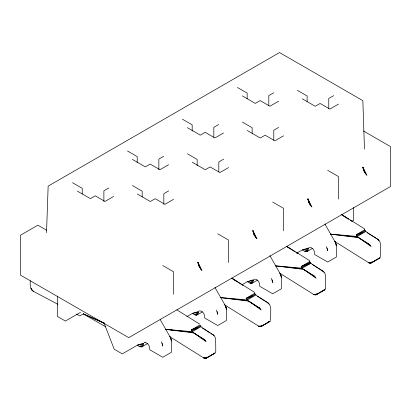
<?xml version="1.0" encoding="UTF-8"?>
<svg xmlns="http://www.w3.org/2000/svg" width="411" height="411" viewBox="0 0 411 411"><rect width="100%" height="100%" fill="white"/><g stroke="black" fill="none" stroke-linecap="round" stroke-linejoin="round"><path stroke-width="0.62" d="M46.525 232.677L48.149 186.132L279.521 52.546L362.851 100.654L364.475 149.08M270.669 320.21L270.757 308.147L269.852 305.029L267.648 302.604L257.353 296.161L254.327 293.413M380.622 256.731L380.709 244.668L379.805 241.55L377.601 239.125L367.306 232.677L364.28 229.934M141.42 346.946L142.607 346.262L139.797 346.514L143.382 343.863L137.428 345.148C139.956 348.025 143.706 347.09 143.706 343.149L137.428 345.148L122.278 353.892L114.212 349.237L104.029 322.995M169.507 336.501L203.738 357.935L205.839 358.387L207.036 356.948M224.483 304.762L258.714 326.195L260.815 326.647L262.013 325.209M279.459 273.017L313.691 294.456L315.792 294.908L316.989 293.469M334.436 241.278L368.667 262.711L370.768 263.168L371.965 261.73M140.639 346.869L142.093 346.74L142.936 345.543M205.197 358.454L203.738 357.935L206.379 358.099L215.441 352.617L215.78 351.143L215.677 338.88L214.876 336.773L213.484 334.975L202.376 327.901L200.994 326.673L199.91 324.973L191.254 329.971L193.011 332.36L206.219 341.767L204.015 339.342L193.72 332.9L165.546 329.355M196.396 315.206L197.583 314.523L197.912 313.804L194.773 314.775L198.359 312.124L192.405 313.403L194.773 314.775L196.396 315.206L197.912 313.804L198.683 311.404L192.405 313.403L186.866 316.604M251.373 283.467L252.56 282.778L252.888 282.064L249.749 283.03L253.335 280.384L247.381 281.663L249.749 283.03L251.373 283.467L252.888 282.064L253.659 279.665L247.381 281.663L241.843 284.864M306.349 251.727L307.536 251.039L307.865 250.325L304.726 251.291L308.312 248.645L302.357 249.924L304.726 251.291L306.349 251.727L307.865 250.325L308.635 247.925L302.357 249.924L296.819 253.119M260.173 326.714L258.714 326.195L261.355 326.36L270.417 320.873M380.37 257.394L371.308 262.881L368.667 262.711L370.126 263.235M206.379 358.099L215.035 353.106M315.15 294.975L313.691 294.456L316.331 294.62L324.988 289.621L323.806 289.976M108.751 188.002L103.88 190.817L103.88 201.436M163.727 156.262L158.857 159.078L158.857 169.697M218.703 124.523L213.833 127.333L213.833 137.331M273.68 92.783L268.809 95.593L268.809 105.591M113.621 196.437L104.964 201.436L95.224 195.816L90.353 198.626L77.366 191.13M168.597 164.698L159.941 169.697L150.2 164.071L145.33 166.887L132.342 159.386M223.574 132.959L214.917 137.957L205.176 132.332L200.306 135.147L187.318 127.646M278.55 101.219L269.893 106.218L260.153 100.592L255.282 103.402L242.295 95.907M168.705 190.879L163.835 193.689L163.835 204.313M223.682 159.139L218.811 161.949L218.811 171.947M278.658 127.4L273.788 130.21L273.788 140.208M333.634 95.655L328.764 98.47L328.764 108.468M173.576 199.314L164.919 204.313L155.178 198.688L150.308 201.498L137.32 194.002M228.552 167.575L219.895 172.569L210.155 166.948L205.284 169.758L192.297 162.263M283.528 135.83L274.872 140.829L265.131 135.209L260.261 138.019L247.273 130.523M338.505 104.091L329.848 109.09L320.107 103.469L315.237 106.279L302.249 98.779M80.561 312.314L65.411 321.063L57.345 316.403L57.345 296.069M83.649 313.716L79.862 315.9L76.482 314.117M352.032 221.246L353.655 220.306L353.655 207.601M145.304 342.044L144.225 342.666C147.842 341.901 150.149 346.658 149.768 349.771L162.751 357.267L171.413 352.268L171.413 341.094L170.832 338.258L160.244 319.681M195.615 315.129L197.912 313.804L197.069 315.001L202.479 311.877M250.592 283.39L252.888 282.064L252.046 283.261L257.456 280.138M305.568 251.65L307.865 250.325L307.022 251.517L312.432 248.393M142.093 346.74L147.503 343.617M246.23 298.232L255.38 294.122L246.723 299.121L255.971 294.934L247.314 299.932L220.532 297.59L248.696 301.16L258.992 307.603L261.196 310.028L247.987 300.621L246.23 298.232L254.887 293.233L254.522 292.308L231.799 278.077M316.737 294.132L313.691 294.456L315.792 294.908L324.449 289.909L325.646 288.471L325.63 275.401L324.829 273.289L323.436 271.496L312.329 264.417L310.947 263.194L302.291 268.193L275.509 265.85L303.672 269.416L313.968 275.863L316.172 278.288L302.958 268.881L301.206 266.492L309.863 261.494L309.498 260.569L286.775 246.338M356.183 234.753L365.333 230.643L356.676 235.642L365.924 231.45L357.267 236.448L330.485 234.111L358.649 237.676L368.944 244.124L371.148 246.549L357.935 237.142L356.183 234.753L364.84 229.754L364.475 228.824L341.207 214.259M269.472 321.649L268.83 321.715L270.012 321.361L260.815 326.647L258.714 326.195L261.761 325.872M261.355 326.36L270.012 321.361M316.331 294.62L324.988 289.621M371.308 262.881L379.964 257.882L370.768 263.168L368.667 262.711L371.714 262.393M301.206 266.492L310.356 262.382L310.947 263.194L301.7 267.381L310.356 262.382L309.303 261.673M191.254 329.971L200.404 325.861L191.747 330.86L200.994 326.673L192.338 331.672L165.556 329.329L193.011 332.36M309.154 247.448C312.771 246.682 315.078 251.434 314.698 254.548L327.68 262.043L336.342 257.05L336.342 245.87L335.761 243.04L324.854 223.908M254.178 279.187C257.795 278.422 260.101 283.174 259.721 286.287L272.704 293.788L281.365 288.789L281.365 277.61L280.785 274.779L269.878 255.647M199.201 310.927C202.818 310.161 205.125 314.913 204.745 318.027L217.727 325.527L226.389 320.529L226.389 309.355L225.809 306.519L214.902 287.387M213.854 353.455L214.496 353.388L205.839 358.387L203.738 357.935L206.784 357.611M330.47 234.121L357.935 237.142M275.493 265.866L302.958 268.881M220.517 297.605L247.987 300.621M105.791 326.879L83.32 313.906L104.435 323.077M83.32 313.906L104.738 323.539M33.671 291.486L32.217 290.325L31.036 288.609L32.217 290.325L33.671 291.486L57.894 304.289M297.379 90.348L307.12 95.969L307.12 101.594M363.396 130.96L390.45 146.578L390.45 186.568L128.771 337.647L20.55 275.165L20.55 235.179L37.863 225.182L46.525 230.181M237.424 87.471L247.165 93.097L247.165 98.717M327.68 170.324L338.505 176.571L338.505 199.063M242.403 122.088L252.143 127.708L252.143 133.334M182.448 119.211L192.189 124.836L192.189 131.083M272.704 202.063L283.528 208.31L283.528 230.802M187.426 153.827L197.167 159.453L197.167 165.7M127.472 150.955L137.212 156.576L137.212 162.823M217.727 233.802L228.552 240.05L228.552 262.547M132.45 185.567L142.191 191.192L142.191 196.812M72.495 182.695L82.236 188.315L82.236 193.941M162.751 265.542L173.576 271.789L173.576 294.286M312.329 264.417L323.436 271.496M176.822 309.817L199.546 324.048M367.306 232.677L378.413 239.757M358.649 237.676L369.756 244.756M303.672 269.416L314.78 276.495M257.353 296.161L268.46 303.236M248.696 301.16L259.803 308.235M193.72 332.9L204.827 339.974M341.192 214.316L348.718 219.227M350.326 220.281L351.939 221.334M286.755 246.41L294.815 251.671M295.889 252.375L298.042 253.777M231.778 278.149L240.913 284.114M241.987 284.813L243.065 285.517M202.376 327.901L210.113 333.054M211.141 333.742L212.687 334.77M343.236 215.754L345.343 217.172M346.92 218.236L347.973 218.945M286.683 246.43L290.366 248.912M232.236 278.524L236.443 281.36M377.601 239.125L379.163 240.579M368.944 244.124L370.506 245.578M322.625 270.864L324.187 272.323M313.968 275.863L315.53 277.322M267.648 302.604L269.21 304.063M258.992 307.603L260.553 309.062M212.672 334.343L214.234 335.802M204.015 339.342L205.577 340.801M365.641 173.945L366.915 175.276L362.877 167.143L363.668 170.622L365.641 173.945L362.877 167.143L363.668 170.622M310.665 205.685L311.939 207.021L307.901 198.888L308.692 202.361L310.665 205.685L307.901 198.888L308.692 202.361M255.688 237.43L256.962 238.76L252.924 230.628L253.715 234.106L255.688 237.43L252.924 230.628L253.715 234.106M200.712 269.169L201.986 270.5L197.948 262.367L198.739 265.845L200.712 269.169L197.948 262.367L198.739 265.845M32.931 290.993C29.798 288.532 30.101 284.32 30.291 280.785M335.073 241.606L336.193 244.494M280.097 273.346L281.216 276.233M225.12 305.085L226.24 307.973M170.144 336.825L171.264 339.712M362.877 167.143L364.531 172.358M307.901 198.888L309.555 204.103M252.924 230.628L254.579 235.842M197.948 262.367L199.602 267.582M326.416 246.605L327.68 250.869L327.099 248.033M271.44 278.345L272.704 282.609L272.123 279.778M216.463 310.084L217.727 314.348L217.147 311.517M161.487 341.824L162.751 346.093L162.17 343.257M335.761 243.04L336.342 245.87M280.785 274.779L281.365 277.61M225.809 306.519L226.389 309.355M170.832 338.258L171.413 341.094"/></g></svg>
